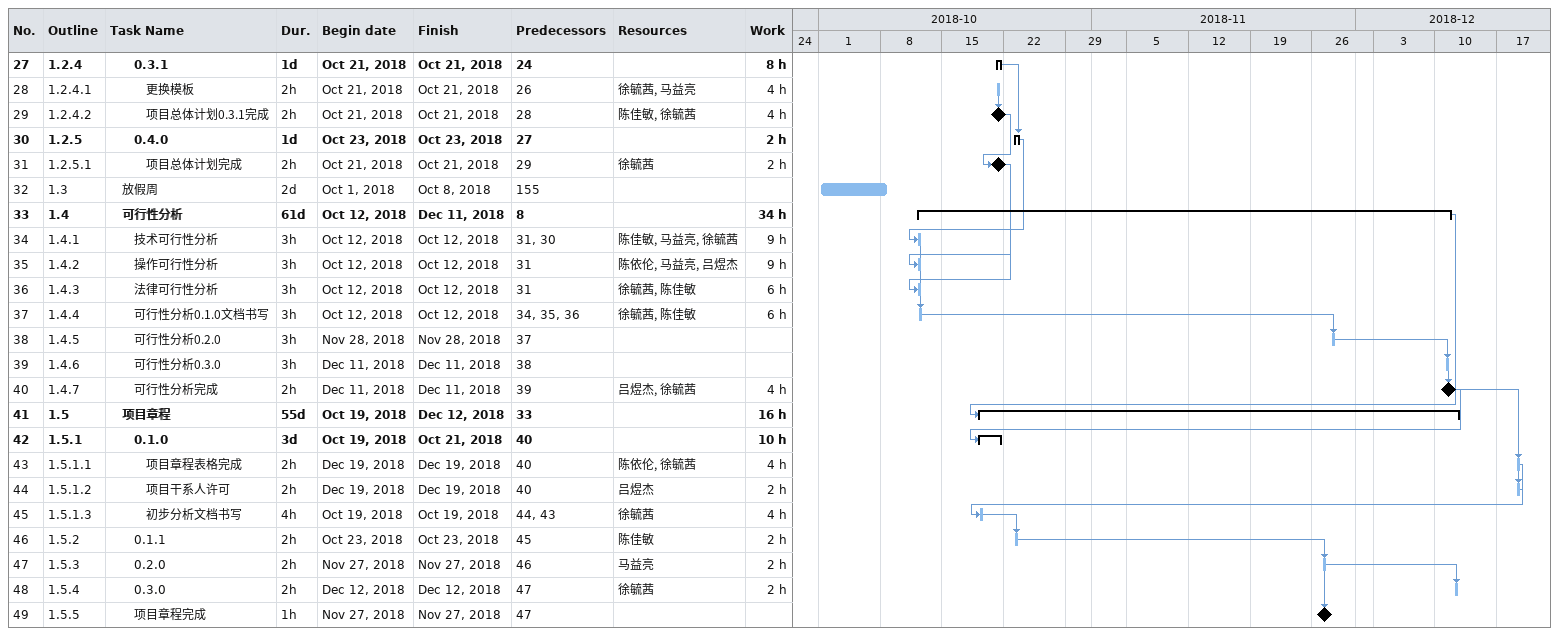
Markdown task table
| ID | WBS | Task | Duration | Start | Finish | Predecessors | Resources | Work (h) |
|---|---|---|---|---|---|---|---|---|
| 27 | 1.2.4 | **0.3.1** | 1d | 2018-10-21 | 2018-10-21 | 24 |  | 8 |
| 28 | 1.2.4.1 | 更换模板 | 2h | 2018-10-21 | 2018-10-21 | 26 | 徐毓茜, 马益亮 | 4 |
| 29 | 1.2.4.2 | 项目总体计划0.3.1完成 | 2h | 2018-10-21 | 2018-10-21 | 28 | 陈佳敏, 徐毓茜 | 4 |
| 30 | 1.2.5 | **0.4.0** | 1d | 2018-10-23 | 2018-10-23 | 27 |  | 2 |
| 31 | 1.2.5.1 | 项目总体计划完成 | 2h | 2018-10-21 | 2018-10-21 | 29 | 徐毓茜 | 2 |
| 32 | 1.3 | 放假周 | 2d | 2018-10-01 | 2018-10-08 | 155 |  |  |
| 33 | 1.4 | **可行性分析** | 61d | 2018-10-12 | 2018-12-11 | 8 |  | 34 |
| 34 | 1.4.1 | 技术可行性分析 | 3h | 2018-10-12 | 2018-10-12 | 31, 30 | 陈佳敏, 马益亮, 徐毓茜 | 9 |
| 35 | 1.4.2 | 操作可行性分析 | 3h | 2018-10-12 | 2018-10-12 | 31 | 陈依伦, 马益亮, 吕煜杰 | 9 |
| 36 | 1.4.3 | 法律可行性分析 | 3h | 2018-10-12 | 2018-10-12 | 31 | 徐毓茜, 陈佳敏 | 6 |
| 37 | 1.4.4 | 可行性分析0.1.0文档书写 | 3h | 2018-10-12 | 2018-10-12 | 34, 35, 36 | 徐毓茜, 陈佳敏 | 6 |
| 38 | 1.4.5 | 可行性分析0.2.0 | 3h | 2018-11-28 | 2018-11-28 | 37 |  |  |
| 39 | 1.4.6 | 可行性分析0.3.0 | 3h | 2018-12-11 | 2018-12-11 | 38 |  |  |
| 40 | 1.4.7 | 可行性分析完成 | 2h | 2018-12-11 | 2018-12-11 | 39 | 吕煜杰, 徐毓茜 | 4 |
| 41 | 1.5 | **项目章程** | 55d | 2018-10-19 | 2018-12-12 | 33 |  | 16 |
| 42 | 1.5.1 | **0.1.0** | 3d | 2018-10-19 | 2018-10-21 | 40 |  | 10 |
| 43 | 1.5.1.1 | 项目章程表格完成 | 2h | 2018-12-19 | 2018-12-19 | 40 | 陈依伦, 徐毓茜 | 4 |
| 44 | 1.5.1.2 | 项目干系人许可 | 2h | 2018-12-19 | 2018-12-19 | 40 | 吕煜杰 | 2 |
| 45 | 1.5.1.3 | 初步分析文档书写 | 4h | 2018-10-19 | 2018-10-19 | 44, 43 | 徐毓茜 | 4 |
| 46 | 1.5.2 | 0.1.1 | 2h | 2018-10-23 | 2018-10-23 | 45 | 陈佳敏 | 2 |
| 47 | 1.5.3 | 0.2.0 | 2h | 2018-11-27 | 2018-11-27 | 46 | 马益亮 | 2 |
| 48 | 1.5.4 | 0.3.0 | 2h | 2018-12-12 | 2018-12-12 | 47 | 徐毓茜 | 2 |
| 49 | 1.5.5 | 项目章程完成 | 1h | 2018-11-27 | 2018-11-27 | 47 |  |  |
